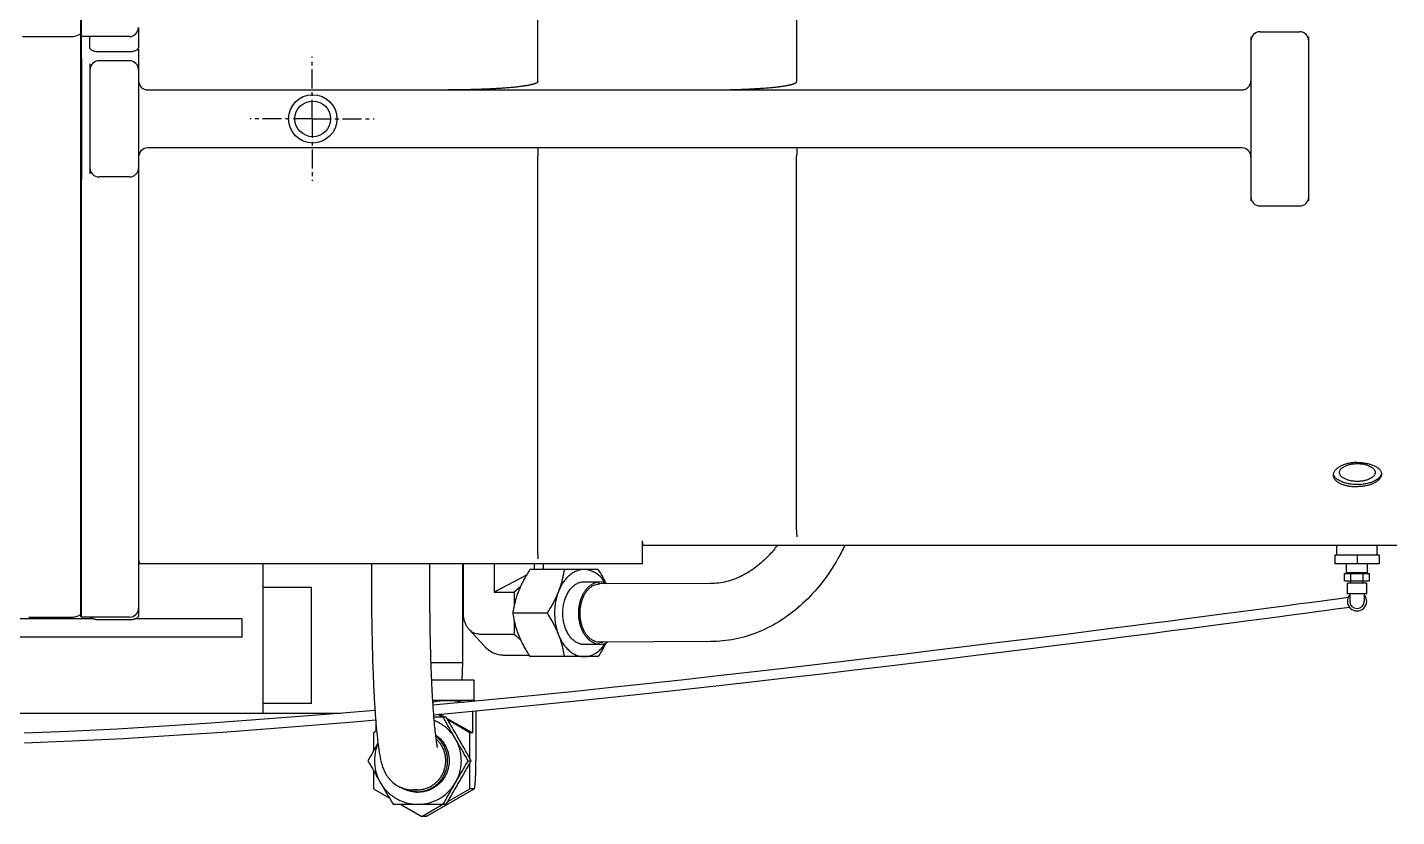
# Model space of a CAD drawing. Extents: x 0 to 160756, y 0 to 229247.
# Drawn here: x 65625 to 66523, y 96730 to 97247 of the extents above; entities that cross this region are included whole.
import ezdxf

# ---------------------------------------------------------------- set-up
doc = ezdxf.new("R2010")
doc.units = 0
doc.header["$LTSCALE"] = 10
doc.linetypes.add('XCM7Q30CDA-200K$0$xCUP-L40-M03-HVAC-EQ$0$xCUP-L40-M03-HVAC-EQ$0$XCUP-L40-HVAC-EQ$0$CENTER', pattern=[2, 1.25, -0.25, 0.25, -0.25])
doc.layers.add('XCM7Q30CDA-200K$0$xCUP-L40-M03-HVAC-EQ$0$xCUP-L40-M03-HVAC-EQ$0$XCUP-L40-HVAC-EQ$0$XCUP-L40-HVAC-機房EQ$0$U-CDA-EQ', color=3, linetype='Continuous', lineweight=25)

# ---------------------------------------------------------------- blocks, each defined once
blk = doc.blocks.new('XCM7Q30CDA-200K$0$xCUP-L40-M03-HVAC-EQ$0$xCUP-L40-M03-HVAC-EQ$0$XCUP-L40-HVAC-EQ$0$C700')
at = {"linetype": 'Continuous'}
for p, q in [((-707.28, -476), (-707.28, -715.33)), ((-657.3, -650.57), (-657.3, -490.14)), ((-645.3, -552.94), (-645.3, -490.14)), ((-644.26, -510.88), (-644.26, -538.32)), ((-263.41, -506.58), (-263.41, -538.32)), ((-643.6, -544.77), (-644.24, -545.4)), ((-644.24, -545.4), (-357.27, -545.4)), ((-644.24, -576.85), (-644.24, -545.4)), ((-262.88, -544.77), (-643.6, -544.77)), ((-281.93, -545.43), (-352.84, -545.43)), ((-277.5, -545.4), (-263.38, -545.4)), ((-262.88, -544.77), (-263.38, -545.27)), ((-263.38, -545.27), (284.66, -545.27)), ((-263.38, -576.75), (-263.38, -545.27)), ((262.87, -544.77), (-262.87, -544.77)), ((-646.04, -576.85), (-646.04, -556.86)), ((-355.47, -576.85), (-355.47, -556.86)), ((-281.28, -550.86), (-353.48, -550.86)), ((-279.3, -576.85), (-279.3, -556.86)), ((-273.48, -576.75), (-273.48, -556.76)), ((-270.49, -550.76), (-263.38, -550.76)), ((-645.3, -650.57), (-645.3, -580.78)), ((-271.6, -582.85), (-643.04, -582.85)), ((-609.25, -913.35), (-609.25, -582.85)), ((-257.39, -582.75), (-270.49, -582.75)), ((-336.37, -1306.77), (-336.37, -588.85)), ((-298.39, -588.85), (-298.39, -1306.77)), ((-645.3, -650.57), (-657.3, -650.57)), ((-707.28, -664.56), (-609.25, -664.56)), ((-700.93, -696.3), (-700.93, -664.56)), ((-624.76, -696.3), (-624.76, -664.56)), ((-700.93, -696.3), (-624.76, -696.3)), ((-605.9, -845.01), (-599.98, -844.73)), ((-599.98, -844.73), (-341.86, -844.73)), ((-292.91, -844.73), (-222.4, -844.73)), ((-594.26, -913.35), (-609.25, -913.35)), ((-597.26, -913.7), (-595.11, -913.7)), ((-597.26, -1408.48), (-597.26, -913.7)), ((-596.76, -913.7), (-596.8, -913.35)), ((-591.51, -1014.94), (-585.55, -1014.66)), ((-585.55, -1014.66), (-341.83, -1014.66)), ((-215.9, -1014.66), (-292.94, -1014.66)), ((-374.51, -1318.77), (-374.51, -1344.76)), ((-263.57, -1312.77), (-371.2, -1312.77)), ((-260.26, -1318.77), (-260.26, -1344.76)), ((-371.2, -1350.76), (-263.57, -1350.76)), ((-620.3, -1374.14), (-615.54, -1374.14)), ((-620.3, -1374.14), (-620.3, -1390.64)), ((-615.54, -1374.14), (-615.54, -1390.64)), ((-603.61, -1367.79), (-609.19, -1367.79)), ((-609.19, -1396.99), (-609.19, -1367.79)), ((-603.61, -1396.99), (-603.61, -1367.79)), ((-603.61, -1369.06), (-597.26, -1369.06)), ((-629.03, -1377.63), (-633.79, -1377.63)), ((-629.03, -1376.04), (-621.88, -1376.04)), ((-629.03, -1388.74), (-629.03, -1376.04)), ((-621.88, -1388.74), (-621.88, -1376.04)), ((-621.88, -1378.42), (-620.3, -1378.42)), ((-620.3, -1378.26), (-615.54, -1378.26)), ((-615.54, -1375.25), (-615.51, -1375.25)), ((-615.51, -1375.25), (-615.22, -1375.54)), ((-615.51, -1389.53), (-615.51, -1375.25)), ((-615.22, -1375.54), (-609.19, -1375.54)), ((-615.22, -1389.25), (-615.22, -1375.54)), ((-603.61, -1382.39), (-609.19, -1382.39)), ((-558.63, -1383.04), (-558.64, -1382.59)), ((-542.77, -1382.59), (-542.77, -1383.04)), ((-629.03, -1387.15), (-633.79, -1387.15)), ((-629.03, -1388.74), (-621.88, -1388.74)), ((-621.88, -1386.36), (-620.3, -1386.36)), ((-620.3, -1386.52), (-615.54, -1386.52)), ((-620.3, -1390.64), (-615.54, -1390.64)), ((-615.54, -1389.53), (-615.51, -1389.53)), ((-615.51, -1389.53), (-615.22, -1389.25)), ((-615.22, -1389.25), (-609.19, -1389.25)), ((-603.61, -1396.99), (-609.19, -1396.99)), ((-603.61, -1395.72), (-597.26, -1395.72))]:
    blk.add_line(p, q, dxfattribs=at)
at = {"linetype": 'XCM7Q30CDA-200K$0$xCUP-L40-M03-HVAC-EQ$0$xCUP-L40-M03-HVAC-EQ$0$XCUP-L40-HVAC-EQ$0$CENTER'}
for q in [(-317.38, -656.08), (-358.01, -696.7), (-276.76, -696.7), (-317.38, -737.32)]:
    blk.add_line((-317.38, -696.7), q, dxfattribs=at)
at = {"linetype": 'Continuous', "lineweight": 30}
for p, q in [((-609.25, -735.65), (-624.17, -735.65)), ((-756.73, -736.91), (-762.73, -747.29)), ((-744.77, -736.91), (-756.73, -736.91)), ((-720.08, -736.91), (-732.04, -736.91)), ((-718.88, -739), (-720.08, -736.91)), ((-714.39, -738.59), (-719.11, -738.59)), ((-766.97, -754.61), (-775.05, -768.59)), ((-766.97, -749.81), (-766.97, -784.6)), ((-757.46, -762.55), (-757.45, -766.88)), ((-775.05, -768.59), (-766.97, -782.56)), ((-775.05, -771.39), (-775.05, -768.59)), ((-775.03, -771.47), (-775.05, -771.39)), ((-775.03, -771.47), (-756.73, -803.07)), ((-758.97, -766.3), (-758.97, -766.11)), ((-757.5, -765.26), (-757.46, -764.79)), ((-757.5, -765.28), (-757.5, -765.26)), ((-709.84, -784.6), (-709.84, -776.43)), ((-709.84, -782.56), (-708.03, -779.43)), ((-709.84, -783.62), (-707.96, -780.24)), ((-698.8, -803.07), (-698.8, -775.66)), ((-685.59, -803.12), (-685.59, -774.97)), ((-673.86, -774.52), (-673.86, -795.51)), ((-609.25, -773.73), (-624.17, -773.73)), ((-765.16, -785.68), (-756.73, -800.27)), ((-720.08, -801.95), (-710.66, -785.09)), ((-720.08, -800.27), (-711.64, -785.68)), ((-738.4, -799.19), (-738.4, -801.06)), ((-685.59, -795.1), (-673.86, -795.51)), ((-673.86, -795.51), (-609.25, -795.51)), ((-609.25, -795.92), (-641.57, -795.92)), ((-756.73, -800.27), (-739.84, -800.27)), ((-756.73, -803.07), (-756.73, -800.27)), ((-756.73, -803.07), (-756.71, -803.11)), ((-705.71, -804.18), (-738.4, -804.18)), ((-736.97, -800.27), (-720.08, -800.27)), ((-720.08, -801.95), (-720.08, -800.27)), ((-705.93, -801.95), (-720.08, -801.95)), ((-698.83, -803.18), (-698.85, -803.21)), ((-698.81, -803.14), (-698.83, -803.18)), ((-698.8, -803.12), (-685.59, -803.12)), ((-652.3, -799.71), (-663.03, -809.56)), ((-655.31, -806.01), (-655.31, -829.26)), ((-616.73, -837.3), (-627.83, -816.1)), ((-609.25, -816.1), (-627.83, -816.1)), ((-627.83, -816.1), (-627.83, -829.26)), ((-669.05, -822.17), (-669.05, -838.89)), ((-655.31, -829.26), (-658.78, -833.34)), ((-646.43, -829.26), (-655.31, -829.26)), ((-641.57, -850.92), (-641.57, -828.38)), ((-627.83, -829.26), (-636.72, -829.26)), ((-624.36, -833.34), (-627.83, -829.26)), ((-670.13, -884.5), (-670.13, -839.57)), ((-613.01, -884.5), (-613.01, -839.57)), ((-609.25, -842.35), (-613.01, -842.35)), ((-609.25, -848.41), (-613.01, -848.41)), ((-662, -873.58), (-662, -885.53)), ((-621.15, -873.58), (-621.15, -885.53)), ((-660.28, -958.2), (-660.53, -883.65)), ((-622.2, -958.07), (-622.45, -884.68))]:
    blk.add_line(p, q, dxfattribs=at)
at = {"linetype": 'Continuous'}
for points in [[(-726.75, -507.97), (-725.44, -539.13), (-723.71, -572.88), (-721.74, -605.9), (-719.6, -637.95), (-717.33, -669.01), (-714.96, -699.36), (-712.49, -729.04), (-711.68, -738.38)], [(-705.35, -737.92), (-707.17, -716.64), (-709.46, -688.43), (-711.67, -659.62), (-713.78, -630.2), (-715.76, -599.9), (-717.59, -568.73), (-719.19, -536.91), (-720.4, -507.74)], [(-708.31, -776.31), (-707.44, -785.87), (-704.86, -813.18), (-702.25, -839.85), (-699.63, -865.81), (-697, -891.08), (-694.37, -915.76), (-691.73, -939.94), (-689.1, -963.6), (-686.49, -986.67), (-683.9, -1009.22), (-681.35, -1031.2), (-678.83, -1052.54), (-676.36, -1073.34), (-673.93, -1093.58), (-671.55, -1113.19), (-669.23, -1132.16), (-666.97, -1150.48), (-664.78, -1168.14), (-662.66, -1185.15), (-660.6, -1201.53), (-658.6, -1217.28), (-656.68, -1232.36), (-654.84, -1246.78), (-653.06, -1260.57), (-651.36, -1273.73), (-649.73, -1286.26), (-648.17, -1298.18), (-646.69, -1309.53), (-645.28, -1320.22), (-643.96, -1330.21), (-642.73, -1339.5), (-641.59, -1348.06), (-640.56, -1355.79), (-639.65, -1362.63), (-638.85, -1368.54), (-637.66, -1377.4)], [(-631.38, -1376.52), (-632.35, -1369.28), (-633.06, -1364.02), (-633.87, -1357.93), (-634.79, -1351.03), (-635.81, -1343.39), (-636.91, -1335.05), (-638.1, -1326.06), (-639.38, -1316.43), (-640.72, -1306.21), (-642.13, -1295.45), (-643.6, -1284.16), (-645.14, -1272.32), (-646.75, -1259.93), (-648.41, -1246.99), (-650.14, -1233.47), (-651.94, -1219.38), (-653.8, -1204.72), (-655.72, -1189.48), (-657.7, -1173.66), (-659.74, -1157.26), (-661.83, -1140.32), (-663.98, -1122.79), (-666.19, -1104.67), (-668.45, -1086.01), (-670.75, -1066.81), (-673.09, -1047.07), (-675.47, -1026.84), (-677.87, -1006.15), (-680.31, -984.9), (-682.77, -963.14), (-685.24, -940.94), (-687.72, -918.26), (-690.2, -895.07), (-692.68, -871.38), (-695.14, -847.15), (-697.6, -822.32), (-700.04, -796.85), (-701.98, -775.86)]]:
    blk.add_lwpolyline(points, dxfattribs=at)
for radius in [15.87, 11.7]:
    blk.add_circle((-317.38, -697.1), radius, dxfattribs=at)
for centre, radius, start, end in [((-631.57, -538.32), 12.69, 180, 210.52232), ((-250.71, -538.32), 12.69, 180, 210.52232), ((-349.47, -556.86), 6, 90, 180), ((-285.3, -556.86), 6, 0, 90), ((-638.24, -576.85), 6, 180, 270), ((-349.47, -576.85), 6, 180, 270), ((-342.37, -588.85), 6, 0, 90), ((-292.39, -588.85), 6, 90, 180), ((-285.3, -576.85), 6, 270, 0), ((-257.39, -576.75), 6, 180, 270), ((-342.37, -1306.77), 6, 270, 0), ((-292.39, -1306.77), 6, 180, 270), ((-368.51, -1318.77), 6, 90, 180), ((-266.26, -1318.77), 6, 0, 90), ((-368.51, -1344.76), 6, 180, 270), ((-266.26, -1344.76), 6, 270, 0), ((-633.79, -1382.39), 6.35, 48.60721, 311.39279), ((-633.79, -1382.39), 4.76, 90, 270), ((-633.79, -1382.39), 4.76, 90, 270)]:
    blk.add_arc(centre, radius, start, end, dxfattribs=at)
for points, knots in [([(-352.84, -545.43), (-353.28, -545.43), (-354.22, -545.42), (-355.7, -545.41), (-356.73, -545.4), (-357.27, -545.4)], [0, 0, 0, 0, 1.329312, 2.817531, 4.431162, 4.431162, 4.431162, 4.431162]), ([(-277.5, -545.4), (-278.04, -545.4), (-279.07, -545.41), (-280.55, -545.42), (-281.49, -545.43), (-281.93, -545.43)], [0, 0, 0, 0, 1.617691, 3.106051, 4.431259, 4.431259, 4.431259, 4.431259]), ([(-646.04, -556.86), (-646.04, -556.62), (-646.02, -556.14), (-645.96, -555.43), (-645.85, -554.74), (-645.7, -554.08), (-645.52, -553.46), (-645.29, -552.89), (-645.04, -552.38), (-644.76, -551.93), (-644.49, -551.6), (-644.3, -551.42), (-644.24, -551.37)], [0, 0, 0, 0, 0.72314, 1.438827, 2.138094, 2.815616, 3.462395, 4.07535, 4.647217, 5.177658, 5.663356, 5.931, 5.931, 5.931, 5.931]), ([(-273.48, -556.76), (-273.48, -555.99), (-273.33, -554.52), (-272.71, -552.31), (-271.4, -550.76), (-270.49, -550.76)], [0, 0, 0, 0, 2.306396, 4.357776, 7.111232, 7.111232, 7.111232, 7.111232]), ([(-643.04, -582.85), (-643.16, -582.85), (-643.41, -582.82), (-643.77, -582.68), (-644.12, -582.46), (-644.45, -582.16), (-644.76, -581.78), (-645.04, -581.33), (-645.29, -580.82), (-645.52, -580.25), (-645.7, -579.63), (-645.85, -578.97), (-645.96, -578.28), (-646.02, -577.57), (-646.04, -577.09), (-646.04, -576.85)], [0, 0, 0, 0, 0.364039, 0.743574, 1.15064, 1.59531, 2.081008, 2.611449, 3.183316, 3.796271, 4.44305, 5.120572, 5.819839, 6.535526, 7.258666, 7.258666, 7.258666, 7.258666]), ([(-606.98, -582.85), (-607.06, -582.85), (-607.24, -582.87), (-607.53, -582.96), (-607.87, -583.1), (-608.27, -583.3), (-608.74, -583.56), (-609.07, -583.76), (-609.25, -583.87)], [0, 0, 0, 0, 0.23473, 0.529509, 0.896486, 1.342756, 1.877681, 2.509723, 2.509723, 2.509723, 2.509723]), ([(-270.49, -582.75), (-271.4, -582.75), (-272.71, -581.2), (-273.33, -579), (-273.48, -577.52), (-273.48, -576.75)], [0, 0, 0, 0, 2.753456, 4.804837, 7.111232, 7.111232, 7.111232, 7.111232]), ([(-292.91, -844.73), (-292.95, -844.73), (-293.03, -844.72), (-293.16, -844.68), (-293.29, -844.6), (-293.43, -844.49), (-293.56, -844.35), (-293.68, -844.18), (-293.8, -843.99), (-293.92, -843.78), (-294.04, -843.54), (-294.16, -843.27), (-294.27, -842.98), (-294.39, -842.65), (-294.51, -842.29), (-294.63, -841.9), (-294.75, -841.46), (-294.88, -840.98), (-295.01, -840.46), (-295.14, -839.89), (-295.27, -839.26), (-295.4, -838.57), (-295.54, -837.82), (-295.68, -837), (-295.82, -836.1), (-295.96, -835.12), (-296.11, -834.05), (-296.26, -832.89), (-296.41, -831.62), (-296.56, -830.23), (-296.71, -828.72), (-296.87, -827.07), (-297.02, -825.27), (-297.18, -823.32), (-297.33, -821.18), (-297.48, -818.85), (-297.63, -816.32), (-297.77, -813.55), (-297.91, -810.53), (-298.04, -807.24), (-298.15, -803.65), (-298.25, -799.73), (-298.33, -795.45), (-298.38, -790.77), (-298.39, -787.52), (-298.39, -785.82)], [0, 0, 0, 0, 0.114876, 0.249077, 0.405087, 0.581153, 0.769843, 0.975208, 1.200767, 1.446288, 1.711879, 2.001035, 2.316933, 2.662539, 3.040362, 3.4531, 3.904536, 4.397872, 4.936199, 5.523439, 6.164146, 6.862901, 7.624945, 8.455726, 9.361335, 10.348326, 11.423923, 12.595929, 13.87288, 15.264097, 16.779741, 18.430911, 20.229737, 22.189484, 24.324671, 26.651217, 29.186582, 31.949965, 34.9625, 38.247523, 41.830865, 45.741232, 50.010674, 54.675212, 59.775804, 59.775804, 59.775804, 59.775804]), ([(-336.37, -845.01), (-336.37, -845), (-336.42, -844.97), (-336.51, -844.95), (-336.66, -844.93), (-336.86, -844.9), (-337.11, -844.88), (-337.42, -844.85), (-337.77, -844.83), (-338.17, -844.81), (-338.61, -844.79), (-339.09, -844.78), (-339.6, -844.76), (-340.14, -844.75), (-340.7, -844.74), (-341.27, -844.74), (-341.66, -844.73), (-341.86, -844.73)], [0, 0, 0, 0, 0.040516, 0.132533, 0.280357, 0.48352, 0.740389, 1.048629, 1.405334, 1.807089, 2.250021, 2.729843, 3.241898, 3.781208, 4.342522, 4.92037, 5.508008, 5.508008, 5.508008, 5.508008]), ([(-298.39, -956.02), (-298.39, -957.71), (-298.38, -960.94), (-298.33, -965.6), (-298.25, -969.85), (-298.15, -973.75), (-298.04, -977.32), (-297.91, -980.6), (-297.78, -983.6), (-297.64, -986.35), (-297.49, -988.88), (-297.34, -991.19), (-297.19, -993.32), (-297.04, -995.27), (-296.88, -997.06), (-296.73, -998.7), (-296.57, -1000.2), (-296.42, -1001.58), (-296.27, -1002.85), (-296.13, -1004.01), (-295.98, -1005.07), (-295.84, -1006.05), (-295.7, -1006.94), (-295.56, -1007.76), (-295.42, -1008.51), (-295.29, -1009.2), (-295.16, -1009.82), (-295.03, -1010.4), (-294.9, -1010.92), (-294.78, -1011.4), (-294.66, -1011.83), (-294.54, -1012.22), (-294.42, -1012.58), (-294.3, -1012.91), (-294.18, -1013.2), (-294.07, -1013.47), (-293.95, -1013.71), (-293.83, -1013.92), (-293.71, -1014.11), (-293.58, -1014.27), (-293.46, -1014.41), (-293.32, -1014.53), (-293.19, -1014.6), (-293.06, -1014.65), (-292.98, -1014.66), (-292.94, -1014.66)], [0, 0, 0, 0, 5.070628, 9.708496, 13.954156, 17.843278, 21.407613, 24.675615, 27.672896, 30.422599, 32.945694, 35.261229, 37.386536, 39.337415, 41.128285, 42.772316, 44.281557, 45.667031, 46.938834, 48.106226, 49.177688, 50.160977, 51.063273, 51.891088, 52.650482, 53.346868, 53.985459, 54.570809, 55.107441, 55.599275, 56.049379, 56.460932, 56.837686, 57.18235, 57.497404, 57.785787, 58.050657, 58.295499, 58.520474, 58.725321, 58.913455, 59.089031, 59.244663, 59.378566, 59.493196, 59.493196, 59.493196, 59.493196]), ([(-336.37, -1014.94), (-336.37, -1014.92), (-336.42, -1014.9), (-336.51, -1014.88), (-336.65, -1014.85), (-336.85, -1014.83), (-337.11, -1014.8), (-337.41, -1014.78), (-337.76, -1014.76), (-338.16, -1014.74), (-338.6, -1014.72), (-339.08, -1014.7), (-339.58, -1014.69), (-340.12, -1014.67), (-340.67, -1014.67), (-341.25, -1014.66), (-341.63, -1014.66), (-341.83, -1014.66)], [0, 0, 0, 0, 0.04029, 0.131671, 0.278481, 0.480293, 0.735514, 1.041849, 1.396427, 1.79587, 2.23634, 2.713583, 3.222977, 3.759577, 4.318169, 4.893323, 5.478273, 5.478273, 5.478273, 5.478273]), ([(-551.11, -1366.72), (-551.35, -1366.72), (-551.84, -1366.77), (-552.57, -1366.98), (-553.27, -1367.32), (-553.94, -1367.79), (-554.59, -1368.39), (-555.2, -1369.11), (-555.76, -1369.94), (-556.29, -1370.88), (-556.77, -1371.92), (-557.2, -1373.04), (-557.58, -1374.25), (-557.9, -1375.53), (-558.17, -1376.87), (-558.37, -1378.26), (-558.52, -1379.68), (-558.61, -1381.13), (-558.64, -1382.1), (-558.64, -1382.59)], [0, 0, 0, 0, 0.731219, 1.474434, 2.247378, 3.065064, 3.938915, 4.876628, 5.882455, 6.957667, 8.101028, 9.309236, 10.577289, 11.898826, 13.266391, 14.671695, 16.105812, 17.559375, 19.022728, 19.022728, 19.022728, 19.022728]), ([(-557.28, -1382.59), (-557.28, -1382.09), (-557.26, -1381.09), (-557.15, -1379.59), (-556.97, -1378.13), (-556.73, -1376.7), (-556.42, -1375.33), (-556.04, -1374.03), (-555.6, -1372.8), (-555.11, -1371.65), (-554.57, -1370.61), (-553.98, -1369.68), (-553.34, -1368.86), (-552.67, -1368.16), (-551.97, -1367.59), (-551.39, -1367.25), (-551.05, -1367.09), (-550.97, -1367.06)], [0, 0, 0, 0, 1.508767, 3.007304, 4.485544, 5.933752, 7.342696, 8.703836, 10.009527, 11.253251, 12.429886, 13.536032, 14.57041, 15.534336, 16.432276, 17.272398, 17.541767, 17.541767, 17.541767, 17.541767]), ([(-555.2, -1382.59), (-555.2, -1382.2), (-555.18, -1381.41), (-555.09, -1380.24), (-554.94, -1379.09), (-554.74, -1377.98), (-554.48, -1376.92), (-554.17, -1375.92), (-553.8, -1374.98), (-553.4, -1374.12), (-552.95, -1373.35), (-552.47, -1372.66), (-551.95, -1372.08), (-551.4, -1371.61), (-550.83, -1371.25), (-550.25, -1371.01), (-549.75, -1370.9), (-549.45, -1370.89), (-549.35, -1370.89)], [0, 0, 0, 0, 1.184471, 2.359843, 3.517185, 4.647897, 5.743893, 6.797786, 7.803108, 8.754552, 9.648267, 10.482217, 11.25663, 11.974525, 12.642282, 13.270086, 13.871924, 14.168705, 14.168705, 14.168705, 14.168705]), ([(-542.77, -1382.59), (-542.77, -1382.1), (-542.79, -1381.13), (-542.9, -1379.68), (-543.09, -1378.26), (-543.34, -1376.87), (-543.66, -1375.53), (-544.05, -1374.25), (-544.5, -1373.04), (-545, -1371.91), (-545.55, -1370.87), (-546.15, -1369.94), (-546.79, -1369.1), (-547.46, -1368.39), (-548.16, -1367.79), (-548.88, -1367.32), (-549.61, -1366.98), (-550.36, -1366.77), (-550.86, -1366.72), (-551.11, -1366.72)], [0, 0, 0, 0, 1.463511, 2.918491, 4.356488, 5.769217, 7.148665, 8.487219, 9.777821, 11.014162, 12.190902, 13.303955, 14.350799, 15.330872, 16.24602, 17.10101, 17.904003, 18.666849, 19.404908, 19.404908, 19.404908, 19.404908]), ([(-550.97, -1367.06), (-550.81, -1366.99), (-550.56, -1366.9), (-550.31, -1366.84), (-550.23, -1366.82)], [0, 0, 0, 0, 0.5258294, 0.7819078, 0.7819078, 0.7819078, 0.7819078]), ([(-549.35, -1370.89), (-549.25, -1370.89), (-548.95, -1370.9), (-548.45, -1371.01), (-547.86, -1371.25), (-547.29, -1371.61), (-546.74, -1372.08), (-546.23, -1372.66), (-545.74, -1373.35), (-545.29, -1374.12), (-544.89, -1374.98), (-544.53, -1375.92), (-544.22, -1376.92), (-543.96, -1377.98), (-543.75, -1379.09), (-543.6, -1380.24), (-543.51, -1381.41), (-543.49, -1382.2), (-543.49, -1382.59)], [0, 0, 0, 0, 0.296781, 0.898619, 1.526424, 2.194181, 2.912076, 3.686488, 4.520439, 5.414153, 6.365597, 7.370919, 8.424813, 9.520808, 10.65152, 11.808862, 12.984235, 14.168705, 14.168705, 14.168705, 14.168705]), ([(-550.37, -1398.46), (-550.49, -1398.46), (-550.87, -1398.44), (-551.5, -1398.32), (-552.24, -1398.04), (-552.97, -1397.63), (-553.69, -1397.08), (-554.37, -1396.41), (-555.03, -1395.63), (-555.65, -1394.72), (-556.22, -1393.72), (-556.75, -1392.61), (-557.22, -1391.42), (-557.63, -1390.15), (-557.97, -1388.82), (-558.25, -1387.42), (-558.46, -1385.99), (-558.59, -1384.52), (-558.63, -1383.54), (-558.63, -1383.04)], [0, 0, 0, 0, 0.370481, 1.125333, 1.912187, 2.747077, 3.638543, 4.595132, 5.618857, 6.712001, 7.87196, 9.095909, 10.378554, 11.713052, 13.093326, 14.511935, 15.966705, 17.443706, 18.926915, 18.926915, 18.926915, 18.926915]), ([(-550.48, -1398.3), (-550.73, -1398.22), (-551.24, -1398.02), (-551.97, -1397.59), (-552.67, -1397.02), (-553.34, -1396.33), (-553.98, -1395.51), (-554.57, -1394.57), (-555.11, -1393.53), (-555.6, -1392.39), (-556.04, -1391.16), (-556.42, -1389.85), (-556.73, -1388.48), (-556.97, -1387.05), (-557.15, -1385.59), (-557.26, -1384.1), (-557.28, -1383.09), (-557.28, -1382.59)], [0, 0, 0, 0, 0.794553, 1.634675, 2.532615, 3.496541, 4.530919, 5.637065, 6.8137, 8.057424, 9.363115, 10.724255, 12.1332, 13.581407, 15.059647, 16.558184, 18.066951, 18.066951, 18.066951, 18.066951]), ([(-549.35, -1394.3), (-549.45, -1394.3), (-549.75, -1394.28), (-550.25, -1394.18), (-550.83, -1393.93), (-551.4, -1393.57), (-551.95, -1393.1), (-552.47, -1392.52), (-552.95, -1391.84), (-553.4, -1391.06), (-553.8, -1390.2), (-554.17, -1389.27), (-554.48, -1388.26), (-554.74, -1387.2), (-554.94, -1386.09), (-555.09, -1384.94), (-555.18, -1383.77), (-555.2, -1382.99), (-555.2, -1382.59)], [0, 0, 0, 0, 0.296781, 0.898619, 1.526424, 2.194181, 2.912076, 3.686488, 4.520439, 5.414153, 6.365597, 7.370919, 8.424813, 9.520808, 10.65152, 11.808862, 12.984235, 14.168705, 14.168705, 14.168705, 14.168705]), ([(-542.77, -1383.04), (-542.78, -1383.54), (-542.81, -1384.52), (-542.93, -1385.99), (-543.11, -1387.42), (-543.35, -1388.81), (-543.65, -1390.15), (-544, -1391.42), (-544.41, -1392.61), (-544.87, -1393.71), (-545.38, -1394.72), (-545.94, -1395.62), (-546.53, -1396.41), (-547.17, -1397.08), (-547.84, -1397.63), (-548.53, -1398.04), (-549.26, -1398.32), (-549.87, -1398.44), (-550.24, -1398.46), (-550.37, -1398.46)], [0, 0, 0, 0, 1.483218, 2.959226, 4.41081, 5.822834, 7.191729, 8.510352, 9.771696, 10.969594, 12.098633, 13.157359, 14.144171, 15.063527, 15.919646, 16.724033, 17.488291, 18.231, 18.599483, 18.599483, 18.599483, 18.599483]), ([(-543.49, -1382.59), (-543.49, -1382.99), (-543.51, -1383.77), (-543.6, -1384.94), (-543.75, -1386.09), (-543.96, -1387.2), (-544.22, -1388.26), (-544.53, -1389.27), (-544.89, -1390.2), (-545.29, -1391.06), (-545.74, -1391.84), (-546.23, -1392.52), (-546.74, -1393.1), (-547.29, -1393.57), (-547.86, -1393.93), (-548.45, -1394.18), (-548.95, -1394.28), (-549.25, -1394.3), (-549.35, -1394.3)], [0, 0, 0, 0, 1.184471, 2.359843, 3.517185, 4.647897, 5.743893, 6.797786, 7.803108, 8.754552, 9.648267, 10.482217, 11.25663, 11.974525, 12.642282, 13.270086, 13.871924, 14.168705, 14.168705, 14.168705, 14.168705])]:
    blk.add_open_spline(points, degree=3, knots=knots, dxfattribs=at)
at = {"linetype": 'Continuous', "lineweight": 30}
for points, knots in [([(-624.17, -735.65), (-630.67, -735.65), (-643.49, -735.72), (-662.29, -736.05), (-679.62, -736.57), (-694.56, -737.24), (-706.6, -737.97), (-716.01, -738.7), (-723.38, -739.43), (-729.15, -740.14), (-733.75, -740.85), (-737.53, -741.58), (-740.81, -742.41), (-743.9, -743.45), (-746.98, -744.89), (-750.04, -746.93), (-752.93, -749.72), (-755.35, -753.29), (-757.06, -757.65), (-757.46, -760.86), (-757.46, -762.55)], [0, 0, 0, 0, 19.493127, 38.472261, 56.413196, 71.491645, 83.332016, 92.592375, 99.832541, 105.520941, 110.055234, 113.787918, 117.057486, 120.203824, 123.554919, 127.207472, 131.205707, 135.536373, 140.050411, 145.124906, 145.124906, 145.124906, 145.124906]), ([(-738.4, -733.35), (-739.4, -733.9), (-741.35, -734.99), (-744.24, -736.61), (-747.07, -738.21), (-749.88, -739.81), (-751.75, -740.89), (-752.68, -741.42)], [0, 0, 0, 0, 3.409998, 6.704585, 9.945997, 13.17411, 16.405669, 16.405669, 16.405669, 16.405669]), ([(-726.84, -739.86), (-726.87, -739.85), (-727.83, -739.3), (-729.73, -738.21), (-732.57, -736.61), (-735.46, -734.99), (-737.41, -733.9), (-738.4, -733.35)], [0, 0, 0, 0, 0.097799, 3.326209, 6.567463, 9.861237, 13.271364, 13.271364, 13.271364, 13.271364]), ([(-752.68, -741.42), (-753.62, -741.96), (-755.49, -743.05), (-758.3, -744.68), (-761.13, -746.35), (-764.02, -748.06), (-765.97, -749.22), (-766.97, -749.81)], [0, 0, 0, 0, 3.238539, 6.486032, 9.758551, 13.095518, 16.561181, 16.561181, 16.561181, 16.561181]), ([(-752.68, -741.42), (-753.76, -742.05), (-755.84, -743.43), (-758.66, -745.9), (-761.13, -748.71), (-763.21, -751.82), (-764.87, -755.17), (-766.07, -758.71), (-766.8, -762.38), (-766.97, -764.87), (-766.97, -766.11)], [0, 0, 0, 0, 3.73363, 7.466285, 11.198031, 14.928995, 18.659363, 22.389376, 26.119317, 29.849501, 29.849501, 29.849501, 29.849501]), ([(-727.17, -739.9), (-727.27, -739.86), (-728.52, -739.33), (-730.99, -738.5), (-734.66, -737.77), (-738.4, -737.52), (-742.14, -737.77), (-745.82, -738.5), (-749.36, -739.7), (-751.61, -740.8), (-752.68, -741.42)], [0, 0, 0, 0, 0.325586, 4.060982, 7.796833, 11.532921, 15.269008, 19.004859, 22.740255, 26.475007, 26.475007, 26.475007, 26.475007]), ([(-758.83, -765.25), (-758.83, -764.43), (-758.73, -762.79), (-758.28, -760.36), (-757.55, -758.01), (-756.67, -756.05), (-756.01, -754.91), (-755.75, -754.49)], [0, 0, 0, 0, 2.461896, 4.923926, 7.386213, 9.848868, 11.340836, 11.340836, 11.340836, 11.340836]), ([(-758.97, -766.11), (-758.97, -765.04), (-758.87, -763.81), (-758.66, -762.59), (-758.64, -762.44)], [0, 0, 0, 0, 3.221008, 3.692375, 3.692375, 3.692375, 3.692375]), ([(-766.97, -766.11), (-766.97, -767.36), (-766.8, -769.85), (-766.07, -773.52), (-764.87, -777.06), (-763.21, -780.41), (-761.13, -783.52), (-758.66, -786.33), (-755.84, -788.8), (-753.76, -790.18), (-752.68, -790.8)], [0, 0, 0, 0, 3.730184, 7.460125, 11.190138, 14.920506, 18.65147, 22.383216, 26.115871, 29.849501, 29.849501, 29.849501, 29.849501]), ([(-721.33, -777.56), (-721.47, -777.77), (-722.23, -778.86), (-723.8, -780.69), (-726.27, -782.79), (-729.03, -784.48), (-732.02, -785.72), (-735.17, -786.47), (-738.4, -786.72), (-741.63, -786.47), (-744.78, -785.72), (-747.78, -784.48), (-750.54, -782.79), (-753, -780.69), (-755.11, -778.23), (-756.8, -775.47), (-758.04, -772.48), (-758.78, -769.4), (-758.96, -767.31), (-758.97, -766.3)], [0, 0, 0, 0, 0.757181, 3.980692, 7.205144, 10.430492, 13.656601, 16.883263, 20.110216, 23.337169, 26.563831, 29.78994, 33.015288, 36.23974, 39.463251, 42.685866, 45.907719, 49.129018, 52.163568, 52.163568, 52.163568, 52.163568]), ([(-758.83, -766.48), (-758.83, -767.3), (-758.73, -768.94), (-758.28, -771.37), (-757.77, -773), (-757.45, -773.83), (-757.43, -773.89)], [0, 0, 0, 0, 2.461896, 4.923926, 7.386213, 7.586664, 7.586664, 7.586664, 7.586664]), ([(-758.79, -766.48), (-758.77, -766.89), (-758.65, -768.12), (-758.28, -770.14), (-757.55, -772.5), (-756.53, -774.75), (-755.25, -776.86), (-753.73, -778.81), (-751.98, -780.55), (-750.03, -782.07), (-747.92, -783.35), (-745.66, -784.36), (-743.3, -785.1), (-740.87, -785.54), (-738.4, -785.69), (-735.94, -785.54), (-733.5, -785.1), (-731.14, -784.36), (-728.89, -783.35), (-726.77, -782.07), (-724.83, -780.55), (-723.32, -779.05), (-722.49, -778.04), (-722.2, -777.66)], [0, 0, 0, 0, 1.240248, 3.702277, 6.164564, 8.62722, 11.090331, 13.553962, 16.018143, 18.482874, 20.948124, 23.41383, 25.879903, 28.346234, 30.812697, 33.279161, 35.745492, 38.211565, 40.677271, 43.142521, 45.607252, 48.071433, 49.508905, 49.508905, 49.508905, 49.508905]), ([(-757.42, -767.65), (-757.32, -768.45), (-757.02, -770.02), (-756.27, -772.32), (-755.24, -774.5), (-753.95, -776.53), (-752.41, -778.39), (-750.65, -780.03), (-748.7, -781.45), (-746.59, -782.61), (-744.34, -783.5), (-742, -784.1), (-739.61, -784.4), (-737.2, -784.4), (-734.8, -784.1), (-732.46, -783.5), (-730.22, -782.61), (-728.11, -781.45), (-726.15, -780.03), (-724.83, -778.8), (-724.16, -778.06), (-724.02, -777.9)], [0, 0, 0, 0, 2.402858, 4.805986, 7.209501, 9.61349, 12.018015, 14.423102, 16.828742, 19.23489, 21.641472, 24.048384, 26.455503, 28.862693, 31.269812, 33.676724, 36.083306, 38.489454, 40.895093, 43.30018, 43.90447, 43.90447, 43.90447, 43.90447]), ([(-624.17, -773.73), (-630.26, -773.73), (-642.26, -773.8), (-659.8, -774.09), (-675.84, -774.55), (-689.6, -775.13), (-700.66, -775.75), (-709.32, -776.37), (-716, -776.96), (-721.07, -777.51), (-724.8, -777.99), (-727.4, -778.43), (-728.93, -778.69), (-729.59, -778.88), (-729.73, -778.91)], [0, 0, 0, 0, 18.259036, 36.003484, 52.621288, 66.41158, 77.318354, 85.852739, 92.446408, 97.450314, 101.142066, 103.730394, 105.360796, 105.788927, 105.788927, 105.788927, 105.788927]), ([(-724.12, -790.8), (-723.04, -790.18), (-720.97, -788.8), (-718.15, -786.33), (-715.68, -783.52), (-713.6, -780.41), (-712.42, -778.04), (-711.9, -776.74), (-711.84, -776.6)], [0, 0, 0, 0, 3.73363, 7.466285, 11.198031, 14.928995, 18.659363, 19.118083, 19.118083, 19.118083, 19.118083]), ([(-699.86, -775.73), (-699.74, -776.31), (-699.36, -778.24), (-698.92, -781.51), (-698.8, -784.21), (-698.8, -785.55)], [0, 0, 0, 0, 1.807077, 5.872827, 9.897275, 9.897275, 9.897275, 9.897275]), ([(-766.97, -782.73), (-765.97, -783.28), (-764.02, -784.37), (-761.13, -785.99), (-758.29, -787.59), (-755.48, -789.19), (-753.62, -790.27), (-752.68, -790.8)], [0, 0, 0, 0, 3.409998, 6.704585, 9.945997, 13.17411, 16.405669, 16.405669, 16.405669, 16.405669]), ([(-766.97, -784.6), (-765.97, -785.2), (-764.02, -786.35), (-761.13, -788.06), (-758.3, -789.73), (-755.49, -791.37), (-753.62, -792.45), (-752.68, -792.99)], [0, 0, 0, 0, 3.465532, 6.803323, 10.075997, 13.323189, 16.561181, 16.561181, 16.561181, 16.561181]), ([(-724.12, -790.8), (-723.19, -790.27), (-721.32, -789.19), (-718.51, -787.59), (-715.68, -785.99), (-712.79, -784.37), (-710.83, -783.28), (-709.84, -782.73)], [0, 0, 0, 0, 3.232104, 6.460514, 9.701769, 12.995542, 16.405669, 16.405669, 16.405669, 16.405669]), ([(-724.12, -792.99), (-723.19, -792.45), (-721.32, -791.37), (-718.51, -789.73), (-715.67, -788.06), (-712.78, -786.35), (-710.83, -785.2), (-709.84, -784.6)], [0, 0, 0, 0, 3.238539, 6.486032, 9.758551, 13.095518, 16.561181, 16.561181, 16.561181, 16.561181]), ([(-698.8, -785.55), (-698.8, -786.62), (-698.88, -788.78), (-699.23, -792.01), (-699.68, -794.54), (-700, -796), (-700.09, -796.39)], [0, 0, 0, 0, 3.218485, 6.455542, 9.744973, 10.937478, 10.937478, 10.937478, 10.937478]), ([(-752.68, -790.8), (-751.75, -791.34), (-749.88, -792.43), (-747.07, -794.06), (-744.23, -795.73), (-741.34, -797.44), (-739.4, -798.6), (-738.4, -799.19)], [0, 0, 0, 0, 3.238539, 6.486032, 9.758551, 13.095518, 16.561181, 16.561181, 16.561181, 16.561181]), ([(-752.68, -790.8), (-751.61, -791.42), (-749.36, -792.53), (-745.82, -793.73), (-742.14, -794.46), (-738.4, -794.7), (-734.66, -794.46), (-730.99, -793.73), (-727.44, -792.53), (-725.2, -791.42), (-724.12, -790.8)], [0, 0, 0, 0, 3.734752, 7.470148, 11.205999, 14.942087, 18.678175, 22.414025, 26.149421, 29.884174, 29.884174, 29.884174, 29.884174]), ([(-752.68, -792.99), (-751.75, -793.53), (-749.88, -794.6), (-747.07, -796.2), (-744.24, -797.8), (-741.35, -799.42), (-739.4, -800.51), (-738.4, -801.06)], [0, 0, 0, 0, 3.232104, 6.460514, 9.701769, 12.995542, 16.405669, 16.405669, 16.405669, 16.405669]), ([(-738.4, -799.19), (-737.41, -798.6), (-735.46, -797.44), (-732.57, -795.73), (-729.74, -794.06), (-726.93, -792.42), (-725.06, -791.34), (-724.12, -790.8)], [0, 0, 0, 0, 3.465532, 6.803323, 10.075997, 13.323189, 16.561181, 16.561181, 16.561181, 16.561181]), ([(-738.4, -801.06), (-737.41, -800.51), (-735.46, -799.42), (-732.57, -797.8), (-729.73, -796.2), (-726.92, -794.6), (-725.06, -793.53), (-724.12, -792.99)], [0, 0, 0, 0, 3.409998, 6.704585, 9.945997, 13.17411, 16.405669, 16.405669, 16.405669, 16.405669]), ([(-652.3, -799.71), (-652.23, -799.64), (-651.64, -799.12), (-650.4, -798.21), (-648.44, -797.21), (-646.26, -796.47), (-643.95, -796.02), (-642.37, -795.92), (-641.57, -795.92)], [0, 0, 0, 0, 0.274465, 2.375884, 4.582258, 6.876965, 9.235095, 11.626288, 11.626288, 11.626288, 11.626288]), ([(-756.61, -803.21), (-756.56, -803.23), (-756.23, -803.32), (-755.46, -803.5), (-754.11, -803.65), (-752.3, -803.8), (-750.06, -803.94), (-747.47, -804.04), (-744.61, -804.12), (-741.55, -804.17), (-739.46, -804.18), (-738.4, -804.18)], [0, 0, 0, 0, 0.167321, 1.015134, 2.376432, 4.215299, 6.477898, 9.096537, 11.992321, 15.077757, 18.2595, 18.2595, 18.2595, 18.2595]), ([(-699.5, -802.52), (-699.32, -802.59), (-699.05, -802.7), (-698.8, -802.96), (-698.8, -803.07)], [0, 0, 0, 0, 0.5850484, 0.9145558, 0.9145558, 0.9145558, 0.9145558]), ([(-698.85, -803.21), (-698.87, -803.24), (-698.98, -803.37), (-699.18, -803.47), (-699.35, -803.55), (-699.4, -803.57)], [0, 0, 0, 0, 0.0974975, 0.5083358, 0.6602683, 0.6602683, 0.6602683, 0.6602683]), ([(-655.31, -806.01), (-655.31, -805.42), (-655.17, -804.23), (-654.53, -802.5), (-653.55, -800.97), (-652.72, -800.09), (-652.3, -799.71)], [0, 0, 0, 0, 1.764687, 3.573317, 5.461767, 7.179218, 7.179218, 7.179218, 7.179218]), ([(-663.03, -809.56), (-663.3, -809.8), (-664.4, -810.86), (-666.11, -812.9), (-667.79, -815.85), (-668.82, -818.96), (-669.05, -821.11), (-669.05, -822.17)], [0, 0, 0, 0, 1.070353, 4.587344, 7.946599, 11.18644, 14.3617, 14.3617, 14.3617, 14.3617]), ([(-655.85, -832.1), (-656.8, -832.47), (-658.68, -833.27), (-661.49, -834.6), (-664.33, -836.09), (-667.22, -837.75), (-669.15, -838.95), (-670.13, -839.57)], [0, 0, 0, 0, 3.039895, 6.144326, 9.331808, 12.642358, 16.141322, 16.141322, 16.141322, 16.141322]), ([(-641.57, -828.38), (-642.57, -828.53), (-644.53, -828.85), (-647.42, -829.46), (-650.26, -830.19), (-653.07, -831.06), (-654.93, -831.74), (-655.85, -832.1)], [0, 0, 0, 0, 3.019671, 5.955848, 8.870475, 11.807314, 14.790163, 14.790163, 14.790163, 14.790163]), ([(-627.29, -832.1), (-628.22, -831.74), (-630.07, -831.06), (-632.88, -830.19), (-635.72, -829.46), (-638.62, -828.85), (-640.57, -828.53), (-641.57, -828.38)], [0, 0, 0, 0, 2.983347, 5.920449, 8.834927, 11.770378, 14.790163, 14.790163, 14.790163, 14.790163]), ([(-613.01, -839.57), (-613.99, -838.95), (-615.92, -837.75), (-618.81, -836.09), (-621.65, -834.6), (-624.46, -833.27), (-626.35, -832.47), (-627.29, -832.1)], [0, 0, 0, 0, 3.498834, 6.810195, 9.997815, 13.101945, 16.141322, 16.141322, 16.141322, 16.141322]), ([(-641.57, -850.92), (-642.55, -851.55), (-644.49, -852.74), (-647.38, -854.4), (-650.21, -855.89), (-653.02, -857.23), (-654.91, -858.02), (-655.85, -858.39)], [0, 0, 0, 0, 3.498834, 6.810195, 9.997815, 13.101945, 16.141322, 16.141322, 16.141322, 16.141322]), ([(-627.29, -858.39), (-628.23, -858.02), (-630.12, -857.23), (-632.93, -855.89), (-635.77, -854.4), (-638.66, -852.74), (-640.59, -851.55), (-641.57, -850.92)], [0, 0, 0, 0, 3.039895, 6.144326, 9.331808, 12.642358, 16.141322, 16.141322, 16.141322, 16.141322]), ([(-660.82, -860.09), (-661.03, -860.16), (-662.18, -860.49), (-664.28, -861.03), (-667.18, -861.64), (-669.14, -861.97), (-670.13, -862.11)], [0, 0, 0, 0, 0.669362, 3.58384, 6.519291, 9.539076, 9.539076, 9.539076, 9.539076]), ([(-660.87, -860.89), (-661.17, -861.07), (-662.34, -861.84), (-664.24, -863.29), (-666.33, -865.4), (-668, -867.68), (-669.22, -870.1), (-669.97, -872.62), (-670.13, -874.33), (-670.13, -875.18)], [0, 0, 0, 0, 1.072786, 4.187574, 7.146236, 9.95761, 12.642794, 15.235129, 17.778237, 17.778237, 17.778237, 17.778237]), ([(-662, -873.58), (-661.97, -873.39), (-661.78, -872.45), (-661.19, -870.8), (-659.93, -868.76), (-658.22, -866.89), (-656.11, -865.22), (-653.64, -863.81), (-650.89, -862.67), (-647.91, -861.84), (-644.78, -861.33), (-641.57, -861.16), (-638.36, -861.33), (-635.23, -861.84), (-632.25, -862.67), (-629.5, -863.81), (-627.04, -865.22), (-624.92, -866.89), (-623.22, -868.76), (-621.96, -870.8), (-621.36, -872.45), (-621.17, -873.39), (-621.14, -873.58)], [0, 0, 0, 0, 0.596696, 2.85595, 5.22672, 7.742908, 10.419965, 13.256344, 16.236357, 19.333311, 22.512533, 25.734163, 28.955792, 32.135014, 35.231969, 38.211981, 41.048361, 43.725417, 46.241606, 48.612376, 50.87163, 51.468325, 51.468325, 51.468325, 51.468325]), ([(-655.85, -858.39), (-656.78, -858.75), (-658.42, -859.35), (-660.09, -859.88), (-660.82, -860.09)], [0, 0, 0, 0, 2.983347, 5.251238, 5.251238, 5.251238, 5.251238]), ([(-655.85, -858.39), (-656.91, -858.8), (-658.29, -859.43), (-659.61, -860.15), (-659.93, -860.33)], [0, 0, 0, 0, 3.410758, 4.516628, 4.516628, 4.516628, 4.516628]), ([(-627.29, -858.39), (-628.39, -857.96), (-630.66, -857.2), (-634.19, -856.39), (-637.85, -855.9), (-641.57, -855.74), (-645.29, -855.9), (-648.95, -856.39), (-652.49, -857.2), (-654.76, -857.96), (-655.85, -858.39)], [0, 0, 0, 0, 3.533575, 7.16412, 10.861698, 14.593505, 18.325311, 22.022889, 25.653434, 29.187009, 29.187009, 29.187009, 29.187009]), ([(-623.21, -860.33), (-623.53, -860.15), (-624.86, -859.43), (-626.23, -858.8), (-627.29, -858.39)], [0, 0, 0, 0, 1.10587, 4.516628, 4.516628, 4.516628, 4.516628]), ([(-622.62, -860.01), (-623.24, -859.82), (-624.81, -859.32), (-626.36, -858.75), (-627.29, -858.39)], [0, 0, 0, 0, 1.961421, 4.944269, 4.944269, 4.944269, 4.944269]), ([(-613.01, -875.18), (-613.01, -874.33), (-613.18, -872.62), (-613.92, -870.1), (-615.14, -867.68), (-616.81, -865.4), (-618.91, -863.29), (-620.8, -861.84), (-621.97, -861.07), (-622.27, -860.89)], [0, 0, 0, 0, 2.543108, 5.135442, 7.820626, 10.632, 13.590662, 16.705451, 17.778237, 17.778237, 17.778237, 17.778237]), ([(-613.01, -862.11), (-614, -861.97), (-615.96, -861.64), (-618.86, -861.03), (-620.75, -860.55), (-621.68, -860.28)], [0, 0, 0, 0, 3.019671, 5.955848, 8.870475, 8.870475, 8.870475, 8.870475]), ([(-670.13, -875.18), (-670.13, -876.03), (-669.97, -877.74), (-669.22, -880.26), (-668, -882.68), (-666.33, -884.96), (-664.24, -887.07), (-662.46, -888.43), (-661.43, -889.12), (-661.26, -889.23)], [0, 0, 0, 0, 2.543108, 5.135442, 7.820626, 10.632, 13.590662, 16.705451, 17.318173, 17.318173, 17.318173, 17.318173]), ([(-662, -885.53), (-662, -884.97), (-661.89, -883.84), (-661.44, -882.18), (-660.7, -880.57), (-659.67, -879.03), (-658.39, -877.6), (-656.86, -876.28), (-655.11, -875.1), (-653.16, -874.07), (-651.05, -873.21), (-648.8, -872.53), (-646.45, -872.03), (-644.03, -871.73), (-641.57, -871.63), (-639.11, -871.73), (-636.69, -872.03), (-634.34, -872.53), (-632.09, -873.21), (-629.98, -874.07), (-628.03, -875.1), (-626.28, -876.28), (-624.75, -877.6), (-623.47, -879.03), (-622.44, -880.57), (-621.7, -882.18), (-621.25, -883.84), (-621.15, -884.97), (-621.15, -885.53)], [0, 0, 0, 0, 1.677816, 3.383599, 5.14242, 6.974265, 8.892878, 10.905535, 13.013453, 15.212508, 17.494077, 19.84588, 22.252783, 24.69756, 27.161615, 29.62567, 32.070447, 34.47735, 36.829153, 39.110722, 41.309777, 43.417695, 45.430352, 47.348964, 49.18081, 50.939631, 52.645414, 54.32323, 54.32323, 54.32323, 54.32323]), ([(-660.54, -883.65), (-660.44, -883.19), (-660.14, -882.18), (-659.42, -880.69), (-658.38, -879.21), (-657.08, -877.83), (-655.54, -876.57), (-653.78, -875.45), (-651.83, -874.5), (-649.72, -873.71), (-647.49, -873.12), (-645.16, -872.71), (-642.77, -872.51), (-640.37, -872.51), (-637.98, -872.71), (-635.66, -873.12), (-633.42, -873.71), (-631.31, -874.5), (-629.36, -875.45), (-627.6, -876.57), (-626.06, -877.83), (-624.76, -879.21), (-623.72, -880.69), (-622.97, -882.26), (-622.58, -883.6), (-622.47, -884.42), (-622.44, -884.68)], [0, 0, 0, 0, 1.415046, 3.137932, 4.936936, 6.825604, 8.810426, 10.891378, 13.062792, 15.314321, 17.631891, 19.998601, 22.395574, 24.802764, 27.199737, 29.566447, 31.884016, 34.135546, 36.30696, 38.387912, 40.372733, 42.261401, 44.060405, 45.783291, 47.450526, 48.238666, 48.238666, 48.238666, 48.238666]), ([(-621.89, -889.23), (-621.71, -889.12), (-620.68, -888.43), (-618.91, -887.07), (-616.81, -884.96), (-615.14, -882.68), (-613.92, -880.26), (-613.18, -877.74), (-613.01, -876.03), (-613.01, -875.18)], [0, 0, 0, 0, 0.612722, 3.72751, 6.686172, 9.497546, 12.18273, 14.775065, 17.318173, 17.318173, 17.318173, 17.318173]), ([(-670.13, -884.5), (-669.15, -885.13), (-667.22, -886.32), (-664.33, -887.98), (-662.28, -889.06), (-661.2, -889.6), (-661.06, -889.66)], [0, 0, 0, 0, 3.498834, 6.810195, 9.997815, 10.44024, 10.44024, 10.44024, 10.44024]), ([(-662, -885.53), (-662, -886.09), (-661.89, -887.22), (-661.44, -888.88), (-660.91, -890.03), (-660.57, -890.62), (-660.51, -890.71)], [0, 0, 0, 0, 1.677816, 3.383599, 5.14242, 5.453133, 5.453133, 5.453133, 5.453133]), ([(-660.74, -885.53), (-660.74, -884.98), (-660.68, -884.35), (-660.56, -883.73), (-660.54, -883.65)], [0, 0, 0, 0, 1.637767, 1.890819, 1.890819, 1.890819, 1.890819]), ([(-660.74, -885.53), (-660.74, -886.07), (-660.68, -886.73), (-660.55, -887.36), (-660.53, -887.47)], [0, 0, 0, 0, 1.637767, 1.952002, 1.952002, 1.952002, 1.952002]), ([(-622.43, -890.36), (-622.16, -889.87), (-621.69, -888.85), (-621.25, -887.22), (-621.15, -886.09), (-621.15, -885.53)], [0, 0, 0, 0, 1.662843, 3.368626, 5.046442, 5.046442, 5.046442, 5.046442]), ([(-622.08, -889.66), (-621.95, -889.6), (-620.86, -889.06), (-618.81, -887.98), (-615.92, -886.32), (-613.99, -885.13), (-613.01, -884.5)], [0, 0, 0, 0, 0.443242, 3.630724, 6.941274, 10.440238, 10.440238, 10.440238, 10.440238]), ([(-597.27, -1046.22), (-600.17, -1044.83), (-608.7, -1040.38), (-621.88, -1031.63), (-635.52, -1019.15), (-646.42, -1005.18), (-654.35, -990.12), (-659.16, -974.34), (-660.26, -963.54), (-660.28, -958.2)], [0, 0, 0, 0, 9.627262, 28.841635, 47.275016, 64.868101, 81.727395, 98.047713, 114.06202, 114.06202, 114.06202, 114.06202]), ([(-597.26, -1001.91), (-599.41, -1000.27), (-604.46, -996.04), (-611.43, -988.46), (-617.43, -978.99), (-621.27, -968.79), (-622.19, -961.63), (-622.2, -958.07)], [0, 0, 0, 0, 8.112288, 19.71785, 30.778318, 41.514975, 52.18416, 52.18416, 52.18416, 52.18416])]:
    blk.add_open_spline(points, degree=3, knots=knots, dxfattribs=at)
for points, start_tangent, end_tangent in [([(-758.77, -763.65), (-758.93, -765.25)], (-0.137809, -0.990459), (-0.060234, -0.998184)), ([(-757.57, -765.25), (-757.46, -763.21)], (0, 1), (0.10701, 0.994258)), ([(-758.93, -765.25), (-758.96, -766.11)], (-0.060234, -0.998184), (-0.017829, -0.999841)), ([(-758.83, -765.25), (-758.79, -766.48)], (0, -1), (0.060068, -0.998194)), ([(-757.57, -765.25), (-757.5, -766.86)], (0, -1), (0.083909, -0.996473)), ([(-757.55, -766.07), (-757.5, -765.28)], (0.042695, 0.999088), (0.083812, 0.996482)), ([(-757.5, -766.86), (-757.42, -767.65)], (0.083909, -0.996473), (0.125542, -0.992088)), ([(-756.72, -803.11), (-756.61, -803.21)], (0.352138, -0.935948), (0.909913, -0.414799)), ([(-698.8, -803.07), (-698.81, -803.14)], (0, -1), (-0.348988, -0.937127)), ([(-659.93, -860.33), (-660.87, -860.89)], (-0.868967, -0.494871), (-0.849123, -0.528195)), ([(-622.27, -860.89), (-623.21, -860.33)], (-0.849123, 0.528195), (-0.868967, 0.494871)), ([(-621.68, -860.28), (-622.62, -860.01)], (-0.962042, 0.272901), (-0.957543, 0.288291)), ([(-662.14, -875.18), (-662, -873.58)], (0, 1), (0.167113, 0.985938)), ([(-662, -876.78), (-662.14, -875.18)], (-0.167113, 0.985938), (0, 1)), ([(-621.14, -873.58), (-621.01, -875.18)], (0.167113, -0.985938), (0, -1)), ([(-621.01, -875.18), (-621.14, -876.78)], (0, -1), (-0.167113, -0.985938)), ([(-622.44, -884.68), (-622.4, -885.53)], (0.096046, -0.995377), (0, -1))]:
    blk.add_spline(points, degree=3, dxfattribs=dict(at, start_tangent=start_tangent, end_tangent=end_tangent))
at = {"linetype": 'Continuous'}
for points, start_tangent, end_tangent in [([(-550.23, -1398.36), (-550.48, -1398.3)], (-0.976034, 0.217619), (-0.961075, 0.276289)), ([(-549.86, -1398.43), (-550.23, -1398.36)], (-0.991749, 0.128193), (-0.976034, 0.217619))]:
    blk.add_spline(points, degree=3, dxfattribs=dict(at, start_tangent=start_tangent, end_tangent=end_tangent))
blk = doc.blocks.new('XCM7Q30CDA-200K')
at = {"layer": 'XCM7Q30CDA-200K$0$xCUP-L40-M03-HVAC-EQ$0$xCUP-L40-M03-HVAC-EQ$0$XCUP-L40-HVAC-EQ$0$XCUP-L40-HVAC-機房EQ$0$U-CDA-EQ', "rotation": 90}
blk.add_blockref('XCM7Q30CDA-200K$0$xCUP-L40-M03-HVAC-EQ$0$xCUP-L40-M03-HVAC-EQ$0$XCUP-L40-HVAC-EQ$0$C700', (65114.82, 97504.84), dxfattribs=at)

msp = doc.modelspace()

# ---------------------------------------------------------------- block references
msp.add_blockref('XCM7Q30CDA-200K', (0, 0))

doc.saveas('drawing.dxf')
